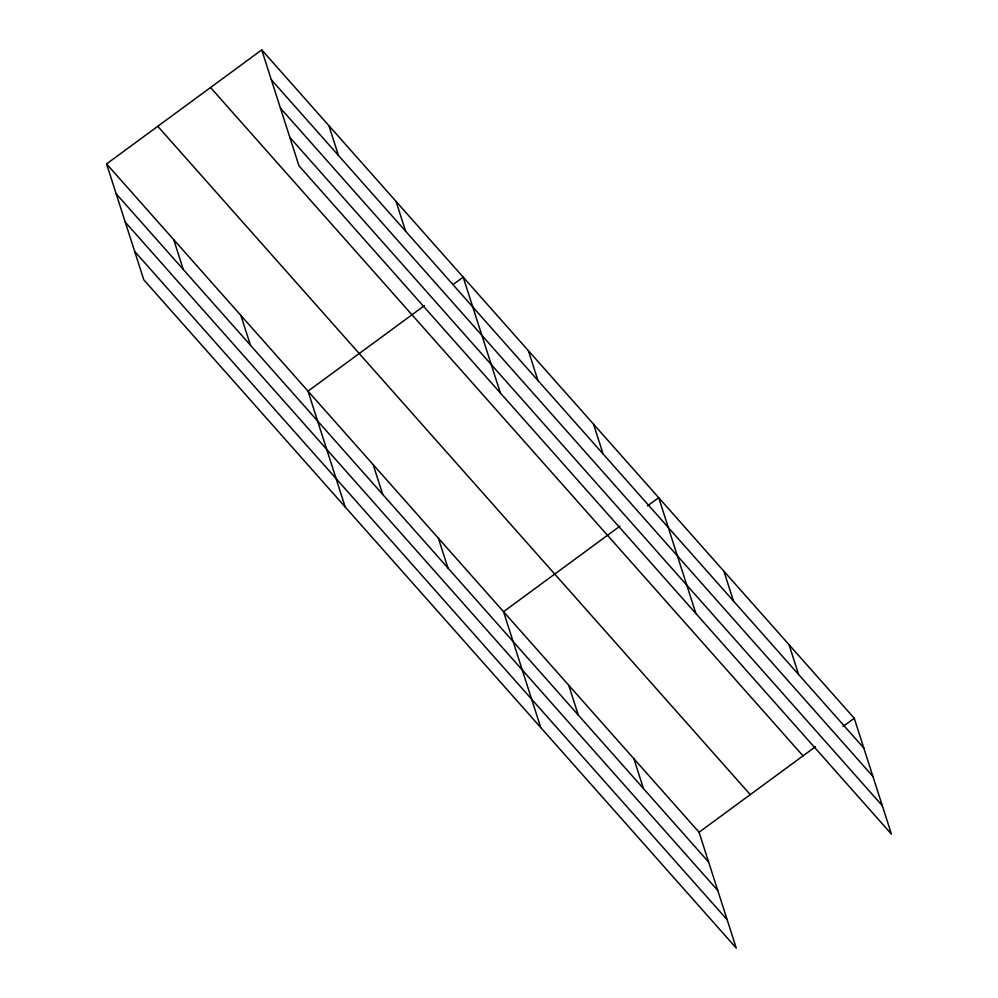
<?xml version="1.0" encoding="UTF-8"?>
<svg xmlns="http://www.w3.org/2000/svg" width="998" height="998" viewBox="0 0 998 998"><rect width="100%" height="100%" fill="white"/><g stroke="black" fill="none" stroke-linecap="round" stroke-linejoin="round"><path stroke-width="1.5" d="M106.574 163.922L699.062 832.245L736.262 948.1L143.762 279.764L106.574 163.922L261.738 49.9L854.238 718.236L891.426 834.079L298.938 165.755L261.738 49.9M424.474 305.588L308.02 391.154L345.208 506.996M453.192 284.48L463.184 277.132L500.385 392.987M619.995 526.133L503.541 611.699L540.741 727.554M647.477 505.936L658.717 497.678L695.905 613.533M699.062 832.245L815.516 746.679M842.998 726.494L854.238 718.236M271.319 79.728L863.819 748.063M280.438 108.121L872.926 776.444M289.819 137.362L882.319 805.698M210.528 87.525L803.028 755.86M157.771 126.297L750.271 794.62M116.142 193.749L708.642 862.085M125.261 222.142L717.762 890.466M134.655 251.384L727.143 919.719M789.056 644.72L798.637 674.548M723.887 571.193L733.468 601.033M593.536 424.162L603.116 454.003M528.366 350.647L537.947 380.488M633.892 758.73L643.473 788.57M568.71 685.214L578.291 715.055M396.044 201.384L405.612 231.224M328.891 125.648L338.472 155.476M438.371 538.184L447.94 568.012M373.19 464.669L382.77 494.497M240.867 315.405L250.448 345.246M173.714 239.657L183.295 269.497"/></g></svg>
